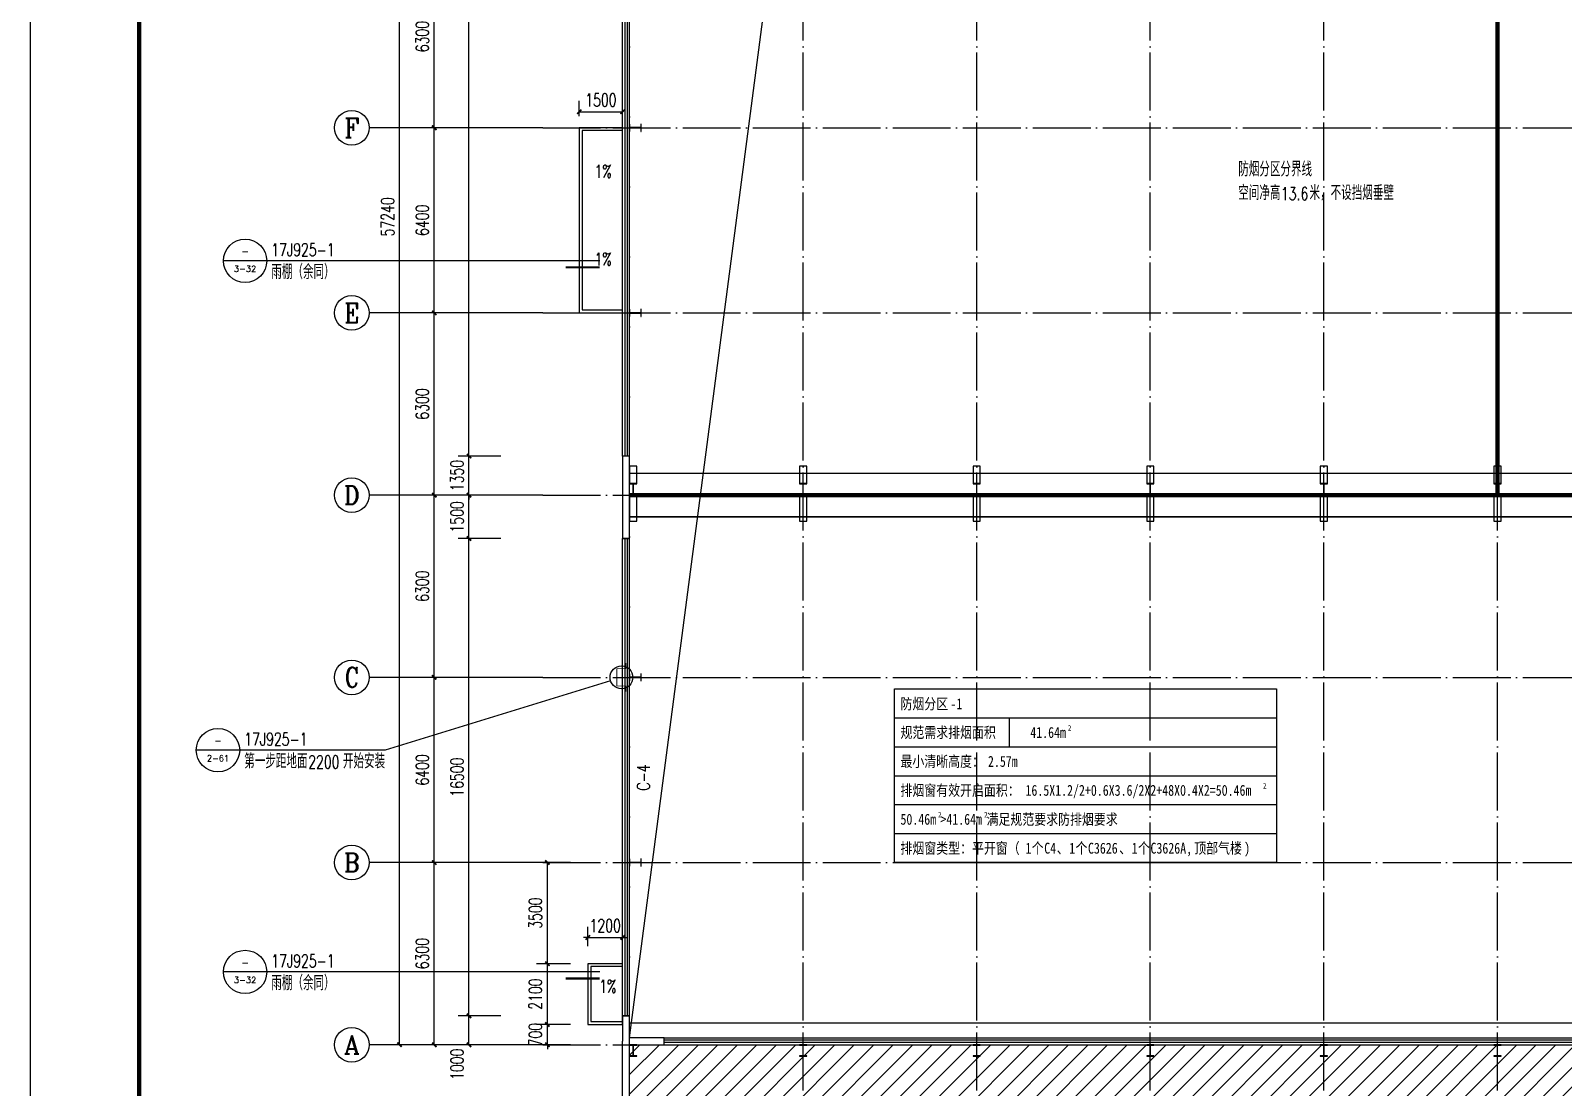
# Model space of a CAD drawing. Extents: x 1900113 to 2270874, y 17288394 to 17931430.
# Drawn here: x 2113224 to 2166201, y 17654681 to 17691209 of the extents above; entities that cross this region are included whole.
import ezdxf
from ezdxf.enums import TextEntityAlignment as Align

# ---------------------------------------------------------------- set-up
doc = ezdxf.new("R2010")
doc.units = 0
doc.header["$LTSCALE"] = 1000
doc.header["$MEASUREMENT"] = 0
doc.linetypes.add('DASH', pattern=[0.35, 0.25, -0.1])
doc.linetypes.add('DOTE', pattern=[2.42, 2, -0.2, 0.02, -0.2])
doc.layers.get('Defpoints').update_dxf_attribs({"color": 250})
for name, color, linetype in [('0 -  屋顶线', 150, 'Continuous'), ('AXIS_TEXT', 7, 'Continuous'), ('AXIS_内部', 151, 'Continuous'), ('AXIS_外部', 171, 'Continuous'), ('COLUMN', 2, 'Continuous'), ('DIM_IDEN', 171, 'Continuous'), ('DIM_LEAD', 145, 'Continuous'), ('DIM_SYMB', 165, 'Continuous'), ('DOTE', 1, 'DOTE'), ('PUB_TEXT', 7, 'Continuous'), ('PUB_WALL', 9, 'Continuous'), ('TK', 4, 'Continuous'), ('WALL-PARAPET', 6, 'Continuous'), ('WINDOW', 140, 'Continuous'), ('WINDOW_TEXT', 7, 'Continuous')]:
    doc.layers.add(name, color=color, linetype=linetype)
doc.styles.add('_TCH_AXIS', font='COMPLEX', dxfattribs={"bigfont": 'GBCBIG'})
doc.styles.add('_TCH_DIM', font='SIMPLEX', dxfattribs={"bigfont": 'GBCBIG'})
doc.styles.add('_TCH_DIM_T3', font='SIMPLEX', dxfattribs={"width": 0.705882, "bigfont": 'GBCBIG'})
doc.styles.add('_TCH_LABEL', font='COMPLEX', dxfattribs={"bigfont": 'GBCBIG'})
doc.styles.add('_TCH_WINDOW', font='SIMPLEX', dxfattribs={"height": 3.5, "bigfont": 'GBCBIG'})
doc.styles.add('COMPLEX', font='COMPLEX')
doc.styles.add('YAYA', font='', dxfattribs={"width": 0.8, "height": 1})
doc.styles.get('YAYA').set_extended_font_data('SimSun')
doc.dimstyles.new('_TCH_ARCH&&150', dxfattribs={"dimtxt": 446.25, "dimasz": 150, "dimexe": 375, "dimexo": 450, "dimgap": 189.375, "dimtad": 1, "dimdec": 0, "dimzin": 0, "dimdsep": 46, "dimtxsty": '_TCH_DIM_T3', "dimblk": 'ARCHTICK', "dimcen": 0.09, "dimclrt": 7, "dimazin": 2, "dimtfac": 1, "dimtdec": 0, "dimtix": 1, "dimtmove": 2, "dimatfit": 3, "dimfxl": 0, "dimtolj": 1, "dimtzin": 0, "dimarcsym": 0})

# ---------------------------------------------------------------- blocks, each defined once
blk = doc.blocks.new('A$C3ACC4A1C')
at = {"layer": 'COLUMN'}
h = blk.add_hatch(color=256, dxfattribs=at)
h.paths.add_polyline_path([(125, 400), (0, 400), (0, 388), (120, 388), (120, 200), (125, 200)])
h.paths.add_polyline_path([(250, 400), (125, 400), (125, 200), (130, 200), (130, 388), (250, 388)])
h.paths.add_polyline_path([(250, 12), (130, 12), (130, 200), (125, 200), (125, 0), (250, 0)])
h.paths.add_polyline_path([(125, 200), (120, 200), (120, 12), (0, 12), (0, 0), (125, 0)])
blk.add_lwpolyline([(0, 0), (0, 12), (120, 12), (120, 388), (0, 388), (0, 400), (250, 400), (250, 388), (130, 388), (130, 12), (250, 12), (250, 0)], close=True, dxfattribs=at)
blk = doc.blocks.new('GeYuanFrame_73583436', base_point=(20.09, 4.53))
at = {"layer": 'TK'}
blk.add_lwpolyline([(20.09, 4.53), (20.09, 598.53), (1071.09, 598.53), (1071.09, 4.53)], close=True, dxfattribs=at)
at = {"layer": 'TK', "const_width": 1}
blk.add_lwpolyline([(45.09, 588.53), (1061.09, 588.53), (1061.09, 14.53), (45.09, 14.53)], close=True, dxfattribs=at)
blk = doc.blocks.new('_ArchTick')
at = {"color": 0, "linetype": 'ByBlock', "const_width": 0.4}
blk.add_lwpolyline([(-0.5, -0.5), (0.5, 0.5)], dxfattribs=at)
blk = doc.blocks.new('*D212')
at = {"layer": 'AXIS_内部', "color": 0, "lineweight": -2}
for p, q in [((2131884, 17662453), (2130709, 17662453)), ((2131084, 17658953), (2131084, 17662453)), ((2131884, 17658953), (2130709, 17658953))]:
    blk.add_line(p, q, dxfattribs=at)
at = {"layer": 'Defpoints', "color": 0}
for p in [(2131084, 17662453), (2132334, 17662453), (2132334, 17658953)]:
    blk.add_point(p, dxfattribs=at)
at = {"layer": 'AXIS_内部', "color": 0, "lineweight": -2, "xscale": 150, "yscale": 150, "zscale": 150}
for p, rotation in [((2131084, 17662453), 90), ((2131084, 17658953), 270)]:
    blk.add_blockref('_ArchTick', p, dxfattribs=dict(at, rotation=rotation))
at = {"layer": 'AXIS_内部', "color": 7, "insert": (2130671, 17660703), "char_height": 446.2, "attachment_point": 5, "rotation": 90, "style": '_TCH_DIM_T3'}
blk.add_mtext('\\A1;3500', dxfattribs=at)
blk = doc.blocks.new('*D213')
at = {"layer": 'AXIS_内部', "color": 0, "lineweight": -2}
for p, q in [((2131884, 17658953), (2130709, 17658953)), ((2131084, 17656853), (2131084, 17658953)), ((2131884, 17656853), (2130709, 17656853))]:
    blk.add_line(p, q, dxfattribs=at)
at = {"layer": 'Defpoints', "color": 0}
for p in [(2131084, 17658953), (2132334, 17658953), (2132334, 17656853)]:
    blk.add_point(p, dxfattribs=at)
at = {"layer": 'AXIS_内部', "color": 0, "lineweight": -2, "xscale": 150, "yscale": 150, "zscale": 150}
for p, rotation in [((2131084, 17658953), 90), ((2131084, 17656853), 270)]:
    blk.add_blockref('_ArchTick', p, dxfattribs=dict(at, rotation=rotation))
at = {"layer": 'AXIS_内部', "color": 7, "insert": (2130671, 17657903), "char_height": 446.2, "attachment_point": 5, "rotation": 90, "style": '_TCH_DIM_T3'}
blk.add_mtext('\\A1;2100', dxfattribs=at)
blk = doc.blocks.new('*D214')
at = {"layer": 'AXIS_内部', "color": 0, "lineweight": -2}
for p, q in [((2131884, 17656853), (2130709, 17656853)), ((2131084, 17656853), (2131084, 17657003)), ((2131084, 17656153), (2131084, 17656853)), ((2131884, 17656153), (2130709, 17656153)), ((2131084, 17656153), (2131084, 17656003))]:
    blk.add_line(p, q, dxfattribs=at)
at = {"layer": 'Defpoints', "color": 0}
for p in [(2131084, 17656853), (2132334, 17656853), (2132334, 17656153)]:
    blk.add_point(p, dxfattribs=at)
at = {"layer": 'AXIS_内部', "color": 0, "lineweight": -2, "xscale": 150, "yscale": 150, "zscale": 150}
for p, rotation in [((2131084, 17656853), 270), ((2131084, 17656153), 90)]:
    blk.add_blockref('_ArchTick', p, dxfattribs=dict(at, rotation=rotation))
at = {"layer": 'AXIS_内部', "color": 7, "insert": (2130671, 17656503), "char_height": 446.2, "attachment_point": 5, "rotation": 90, "style": '_TCH_DIM_T3'}
blk.add_mtext('\\A1;700', dxfattribs=at)
blk = doc.blocks.new('*D215')
at = {"layer": 'AXIS_内部', "color": 0, "lineweight": -2}
for p, q in [((2132484, 17659559), (2132484, 17660234)), ((2133684, 17659559), (2133684, 17660234)), ((2132484, 17659859), (2132334, 17659859)), ((2132484, 17659859), (2133684, 17659859)), ((2133684, 17659859), (2133834, 17659859))]:
    blk.add_line(p, q, dxfattribs=at)
at = {"layer": 'Defpoints', "color": 0}
for p in [(2133684, 17659859), (2132484, 17659109), (2133684, 17659109)]:
    blk.add_point(p, dxfattribs=at)
at = {"layer": 'AXIS_内部', "color": 0, "lineweight": -2, "xscale": 150, "yscale": 150, "zscale": 150}
blk.add_blockref('_ArchTick', (2132484, 17659859), dxfattribs=at)
at = {"layer": 'AXIS_内部', "color": 0, "lineweight": -2, "xscale": 150, "yscale": 150, "zscale": 150, "rotation": 180}
blk.add_blockref('_ArchTick', (2133684, 17659859), dxfattribs=at)
at = {"layer": 'AXIS_内部', "color": 7, "insert": (2133084, 17660271), "char_height": 446.2, "attachment_point": 5, "style": '_TCH_DIM_T3'}
blk.add_mtext('\\A1;1200', dxfattribs=at)
blk = doc.blocks.new('*D220')
at = {"layer": 'AXIS_内部', "color": 0, "lineweight": -2}
for p, q in [((2132184, 17688253), (2132184, 17688778)), ((2133684, 17688253), (2133684, 17688778)), ((2132184, 17688403), (2133684, 17688403))]:
    blk.add_line(p, q, dxfattribs=at)
at = {"layer": 'Defpoints', "color": 0}
for p in [(2133684, 17688403), (2132184, 17687803), (2133684, 17687803)]:
    blk.add_point(p, dxfattribs=at)
at = {"layer": 'AXIS_内部', "color": 0, "lineweight": -2, "xscale": 150, "yscale": 150, "zscale": 150, "rotation": 180}
blk.add_blockref('_ArchTick', (2132184, 17688403), dxfattribs=at)
at = {"layer": 'AXIS_内部', "color": 0, "lineweight": -2, "xscale": 150, "yscale": 150, "zscale": 150}
blk.add_blockref('_ArchTick', (2133684, 17688403), dxfattribs=at)
at = {"layer": 'AXIS_内部', "color": 7, "insert": (2132934, 17688816), "char_height": 446.2, "attachment_point": 5, "style": '_TCH_DIM_T3'}
blk.add_mtext('\\A1;1500', dxfattribs=at)
blk = doc.blocks.new('*D221')
at = {"layer": 'AXIS_内部', "color": 0, "lineweight": -2}
for p, q in [((2129474, 17657153), (2127999, 17657153)), ((2128374, 17656153), (2128374, 17657153)), ((2129474, 17656153), (2127999, 17656153))]:
    blk.add_line(p, q, dxfattribs=at)
at = {"layer": 'Defpoints', "color": 0}
for p in [(2128374, 17657153), (2129924, 17657153), (2129924, 17656153)]:
    blk.add_point(p, dxfattribs=at)
at = {"layer": 'AXIS_内部', "color": 0, "lineweight": -2, "xscale": 150, "yscale": 150, "zscale": 150}
for p, rotation in [((2128374, 17657153), 90), ((2128374, 17656153), 270)]:
    blk.add_blockref('_ArchTick', p, dxfattribs=dict(at, rotation=rotation))
at = {"layer": 'AXIS_内部', "color": 7, "insert": (2127961, 17655478), "char_height": 446.2, "attachment_point": 5, "rotation": 90, "style": '_TCH_DIM_T3'}
blk.add_mtext('\\A1;1000', dxfattribs=at)
blk = doc.blocks.new('*D222')
at = {"layer": 'AXIS_内部', "color": 0, "lineweight": -2}
for p, q in [((2129474, 17673653), (2127999, 17673653)), ((2128374, 17657153), (2128374, 17673653)), ((2129474, 17657153), (2127999, 17657153))]:
    blk.add_line(p, q, dxfattribs=at)
at = {"layer": 'Defpoints', "color": 0}
for p in [(2128374, 17673653), (2129924, 17673653), (2129924, 17657153)]:
    blk.add_point(p, dxfattribs=at)
at = {"layer": 'AXIS_内部', "color": 0, "lineweight": -2, "xscale": 150, "yscale": 150, "zscale": 150}
for p, rotation in [((2128374, 17673653), 90), ((2128374, 17657153), 270)]:
    blk.add_blockref('_ArchTick', p, dxfattribs=dict(at, rotation=rotation))
at = {"layer": 'AXIS_内部', "color": 7, "insert": (2127961, 17665403), "char_height": 446.2, "attachment_point": 5, "rotation": 90, "style": '_TCH_DIM_T3'}
blk.add_mtext('\\A1;16500', dxfattribs=at)
blk = doc.blocks.new('*D223')
at = {"layer": 'AXIS_内部', "color": 0, "lineweight": -2}
for p, q in [((2129474, 17675153), (2127999, 17675153)), ((2128374, 17673653), (2128374, 17675153)), ((2129474, 17673653), (2127999, 17673653))]:
    blk.add_line(p, q, dxfattribs=at)
at = {"layer": 'Defpoints', "color": 0}
for p in [(2128374, 17675153), (2129924, 17675153), (2129924, 17673653)]:
    blk.add_point(p, dxfattribs=at)
at = {"layer": 'AXIS_内部', "color": 0, "lineweight": -2, "xscale": 150, "yscale": 150, "zscale": 150}
for p, rotation in [((2128374, 17675153), 90), ((2128374, 17673653), 270)]:
    blk.add_blockref('_ArchTick', p, dxfattribs=dict(at, rotation=rotation))
at = {"layer": 'AXIS_内部', "color": 7, "insert": (2127961, 17674403), "char_height": 446.2, "attachment_point": 5, "rotation": 90, "style": '_TCH_DIM_T3'}
blk.add_mtext('\\A1;1500', dxfattribs=at)
blk = doc.blocks.new('*D224')
at = {"layer": 'AXIS_内部', "color": 0, "lineweight": -2}
for p, q in [((2129474, 17676503), (2127999, 17676503)), ((2128374, 17676503), (2128374, 17676653)), ((2128374, 17675153), (2128374, 17676503)), ((2129474, 17675153), (2127999, 17675153)), ((2128374, 17675153), (2128374, 17675003))]:
    blk.add_line(p, q, dxfattribs=at)
at = {"layer": 'Defpoints', "color": 0}
for p in [(2128374, 17676503), (2129924, 17676503), (2129924, 17675153)]:
    blk.add_point(p, dxfattribs=at)
at = {"layer": 'AXIS_内部', "color": 0, "lineweight": -2, "xscale": 150, "yscale": 150, "zscale": 150}
for p, rotation in [((2128374, 17676503), 270), ((2128374, 17675153), 90)]:
    blk.add_blockref('_ArchTick', p, dxfattribs=dict(at, rotation=rotation))
at = {"layer": 'AXIS_内部', "color": 7, "insert": (2127961, 17675828), "char_height": 446.2, "attachment_point": 5, "rotation": 90, "style": '_TCH_DIM_T3'}
blk.add_mtext('\\A1;1350', dxfattribs=at)
blk = doc.blocks.new('*D225')
at = {"layer": 'AXIS_内部', "color": 0, "lineweight": -2}
for p, q in [((2129474, 17711953), (2127999, 17711953)), ((2128374, 17676503), (2128374, 17711953)), ((2129474, 17676503), (2127999, 17676503))]:
    blk.add_line(p, q, dxfattribs=at)
at = {"layer": 'Defpoints', "color": 0}
for p in [(2128374, 17711953), (2129924, 17711953), (2129924, 17676503)]:
    blk.add_point(p, dxfattribs=at)
at = {"layer": 'AXIS_内部', "color": 0, "lineweight": -2, "xscale": 150, "yscale": 150, "zscale": 150}
for p, rotation in [((2128374, 17711953), 90), ((2128374, 17676503), 270)]:
    blk.add_blockref('_ArchTick', p, dxfattribs=dict(at, rotation=rotation))
at = {"layer": 'AXIS_内部', "color": 7, "insert": (2127961, 17694228), "char_height": 446.2, "attachment_point": 5, "rotation": 90, "style": '_TCH_DIM_T3'}
blk.add_mtext('\\A1;35450', dxfattribs=at)
blk = doc.blocks.new('*D512')
at = {"layer": 'AXIS_外部', "color": 0, "lineweight": -2}
for p, q in [((2130474, 17662453), (2126799, 17662453)), ((2127174, 17656153), (2127174, 17662453)), ((2130474, 17656153), (2126799, 17656153))]:
    blk.add_line(p, q, dxfattribs=at)
at = {"layer": 'Defpoints', "color": 0}
for p in [(2127174, 17662453), (2130924, 17662453), (2130924, 17656153)]:
    blk.add_point(p, dxfattribs=at)
at = {"layer": 'AXIS_外部', "color": 0, "lineweight": -2, "xscale": 150, "yscale": 150, "zscale": 150}
for p, rotation in [((2127174, 17662453), 90), ((2127174, 17656153), 270)]:
    blk.add_blockref('_ArchTick', p, dxfattribs=dict(at, rotation=rotation))
at = {"layer": 'AXIS_外部', "color": 7, "insert": (2126761, 17659303), "char_height": 446.2, "attachment_point": 5, "rotation": 90, "style": '_TCH_DIM_T3'}
blk.add_mtext('\\A1;6300', dxfattribs=at)
blk = doc.blocks.new('*D513')
at = {"layer": 'AXIS_外部', "color": 0, "lineweight": -2}
for p, q in [((2130474, 17668853), (2126799, 17668853)), ((2127174, 17662453), (2127174, 17668853)), ((2130474, 17662453), (2126799, 17662453))]:
    blk.add_line(p, q, dxfattribs=at)
at = {"layer": 'Defpoints', "color": 0}
for p in [(2127174, 17668853), (2130924, 17668853), (2130924, 17662453)]:
    blk.add_point(p, dxfattribs=at)
at = {"layer": 'AXIS_外部', "color": 0, "lineweight": -2, "xscale": 150, "yscale": 150, "zscale": 150}
for p, rotation in [((2127174, 17668853), 90), ((2127174, 17662453), 270)]:
    blk.add_blockref('_ArchTick', p, dxfattribs=dict(at, rotation=rotation))
at = {"layer": 'AXIS_外部', "color": 7, "insert": (2126761, 17665653), "char_height": 446.2, "attachment_point": 5, "rotation": 90, "style": '_TCH_DIM_T3'}
blk.add_mtext('\\A1;6400', dxfattribs=at)
blk = doc.blocks.new('*D514')
at = {"layer": 'AXIS_外部', "color": 0, "lineweight": -2}
for p, q in [((2130474, 17675153), (2126799, 17675153)), ((2127174, 17668853), (2127174, 17675153)), ((2130474, 17668853), (2126799, 17668853))]:
    blk.add_line(p, q, dxfattribs=at)
at = {"layer": 'Defpoints', "color": 0}
for p in [(2127174, 17675153), (2130924, 17675153), (2130924, 17668853)]:
    blk.add_point(p, dxfattribs=at)
at = {"layer": 'AXIS_外部', "color": 0, "lineweight": -2, "xscale": 150, "yscale": 150, "zscale": 150}
for p, rotation in [((2127174, 17675153), 90), ((2127174, 17668853), 270)]:
    blk.add_blockref('_ArchTick', p, dxfattribs=dict(at, rotation=rotation))
at = {"layer": 'AXIS_外部', "color": 7, "insert": (2126761, 17672003), "char_height": 446.2, "attachment_point": 5, "rotation": 90, "style": '_TCH_DIM_T3'}
blk.add_mtext('\\A1;6300', dxfattribs=at)
blk = doc.blocks.new('*D515')
at = {"layer": 'AXIS_外部', "color": 0, "lineweight": -2}
for p, q in [((2130474, 17681453), (2126799, 17681453)), ((2127174, 17675153), (2127174, 17681453)), ((2130474, 17675153), (2126799, 17675153))]:
    blk.add_line(p, q, dxfattribs=at)
at = {"layer": 'Defpoints', "color": 0}
for p in [(2127174, 17681453), (2130924, 17681453), (2130924, 17675153)]:
    blk.add_point(p, dxfattribs=at)
at = {"layer": 'AXIS_外部', "color": 0, "lineweight": -2, "xscale": 150, "yscale": 150, "zscale": 150}
for p, rotation in [((2127174, 17681453), 90), ((2127174, 17675153), 270)]:
    blk.add_blockref('_ArchTick', p, dxfattribs=dict(at, rotation=rotation))
at = {"layer": 'AXIS_外部', "color": 7, "insert": (2126761, 17678303), "char_height": 446.2, "attachment_point": 5, "rotation": 90, "style": '_TCH_DIM_T3'}
blk.add_mtext('\\A1;6300', dxfattribs=at)
blk = doc.blocks.new('*D516')
at = {"layer": 'AXIS_外部', "color": 0, "lineweight": -2}
for p, q in [((2130474, 17687853), (2126799, 17687853)), ((2127174, 17681453), (2127174, 17687853)), ((2130474, 17681453), (2126799, 17681453))]:
    blk.add_line(p, q, dxfattribs=at)
at = {"layer": 'Defpoints', "color": 0}
for p in [(2127174, 17687853), (2130924, 17687853), (2130924, 17681453)]:
    blk.add_point(p, dxfattribs=at)
at = {"layer": 'AXIS_外部', "color": 0, "lineweight": -2, "xscale": 150, "yscale": 150, "zscale": 150}
for p, rotation in [((2127174, 17687853), 90), ((2127174, 17681453), 270)]:
    blk.add_blockref('_ArchTick', p, dxfattribs=dict(at, rotation=rotation))
at = {"layer": 'AXIS_外部', "color": 7, "insert": (2126761, 17684653), "char_height": 446.2, "attachment_point": 5, "rotation": 90, "style": '_TCH_DIM_T3'}
blk.add_mtext('\\A1;6400', dxfattribs=at)
blk = doc.blocks.new('*D517')
at = {"layer": 'AXIS_外部', "color": 0, "lineweight": -2}
for p, q in [((2130474, 17694153), (2126799, 17694153)), ((2127174, 17687853), (2127174, 17694153)), ((2130474, 17687853), (2126799, 17687853))]:
    blk.add_line(p, q, dxfattribs=at)
at = {"layer": 'Defpoints', "color": 0}
for p in [(2127174, 17694153), (2130924, 17694153), (2130924, 17687853)]:
    blk.add_point(p, dxfattribs=at)
at = {"layer": 'AXIS_外部', "color": 0, "lineweight": -2, "xscale": 150, "yscale": 150, "zscale": 150}
for p, rotation in [((2127174, 17694153), 90), ((2127174, 17687853), 270)]:
    blk.add_blockref('_ArchTick', p, dxfattribs=dict(at, rotation=rotation))
at = {"layer": 'AXIS_外部', "color": 7, "insert": (2126761, 17691003), "char_height": 446.2, "attachment_point": 5, "rotation": 90, "style": '_TCH_DIM_T3'}
blk.add_mtext('\\A1;6300', dxfattribs=at)
blk = doc.blocks.new('*D522')
at = {"layer": 'AXIS_外部', "color": 0, "lineweight": -2}
for p, q in [((2130474, 17713393), (2125599, 17713393)), ((2125974, 17656153), (2125974, 17713393)), ((2130474, 17656153), (2125599, 17656153))]:
    blk.add_line(p, q, dxfattribs=at)
at = {"layer": 'Defpoints', "color": 0}
for p in [(2125974, 17713393), (2130924, 17713393), (2130924, 17656153)]:
    blk.add_point(p, dxfattribs=at)
at = {"layer": 'AXIS_外部', "color": 0, "lineweight": -2, "xscale": 150, "yscale": 150, "zscale": 150}
for p, rotation in [((2125974, 17713393), 90), ((2125974, 17656153), 270)]:
    blk.add_blockref('_ArchTick', p, dxfattribs=dict(at, rotation=rotation))
at = {"layer": 'AXIS_外部', "color": 7, "insert": (2125561, 17684773), "char_height": 446.2, "attachment_point": 5, "rotation": 90, "style": '_TCH_DIM_T3'}
blk.add_mtext('\\A1;57240', dxfattribs=at)
blk = doc.blocks.new('$WINLIB2D$00000001')
for p, q in [((-0.5, 0.5), (0.5, 0.5)), ((-0.5, 0.5), (-0.5, -0.5)), ((0.5, -0.5), (0.5, 0.5)), ((0.5, 0.16667), (-0.5, 0.16667)), ((0.5, -0.16667), (-0.5, -0.16667)), ((-0.5, -0.5), (0.5, -0.5))]:
    blk.add_line(p, q)
blk = doc.blocks.new('_AXISO')
blk.add_circle((0, 0), 0.5)
at = {"layer": 'AXIS_TEXT', "style": 'COMPLEX', "width": 1.041667}
blk.add_attdef('A', text='', height=0.56, dxfattribs=at).set_placement((-0.25, -0.28), (0.25, -0.28), align=Align.FIT)

msp = doc.modelspace()

# ---------------------------------------------------------------- hatches: boundary and pattern name
h = msp.add_hatch()
h.set_pattern_fill('ANSI31', color=250, scale=300, style=0)
h.set_pattern_definition([(45, (53131.6, -1230649.84), (-336.759605, 336.759605), [])])
h.paths.add_polyline_path([(2241923.5, 17656153.4), (2133923.5, 17656153.4), (2133923.5, 17652153.4), (2187810, 17652153.4), (2187886.5, 17652363.4), (2187960.5, 17651943.4), (2188035, 17652153.4), (2241923.5, 17652153.4)])
h.paths.add_polyline_path([(2186716.3, 17653731.3), (2187472.4, 17653731.3), (2187472.4, 17654978.8), (2186716.3, 17654978.8)], flags=24)
h.paths.add_polyline_path([(2185343, 17653707.6), (2187144.5, 17653707.6), (2187144.5, 17655029.1), (2185343, 17655029.1)], flags=24)
h.paths.add_polyline_path([(2184334.6, 17653731.3), (2185771.2, 17653731.3), (2185771.2, 17654978.8), (2184334.6, 17654978.8)], flags=24)
h.paths.add_polyline_path([(2182956.5, 17653691.5), (2184767.5, 17653691.5), (2184767.5, 17655041.5), (2182956.5, 17655041.5)], flags=24)

# ---------------------------------------------------------------- linework, layer by layer
at = {"color": 156, "linetype": 'DASH', "ltscale": 2, "const_width": 150}
for points in [[(2163923.5, 17675153.4), (2163923.5, 17713153.4)], [(2133923.5, 17675153.4), (2241923.5, 17675153.4)]]:
    msp.add_lwpolyline(points, dxfattribs=at)
at = {"const_width": 30}
msp.add_lwpolyline([(2133803.5, 17668353.4), (2133803.5, 17668553.4), (2133483.5, 17668553.4), (2133483.5, 17669153.4), (2133803.5, 17669153.4), (2133803.5, 17669353.4)], dxfattribs=at)
at = {"layer": '0 -  屋顶线'}
for points in [[(2132183.5, 17687853.4), (2132183.5, 17681453.4), (2133683.5, 17681453.4), (2133683.5, 17687853.4)], [(2132283.5, 17687753.4), (2132283.5, 17681553.4), (2133683.5, 17681553.4), (2133683.5, 17687753.4)], [(2132483.5, 17658953.4), (2132483.5, 17656853.4), (2133683.5, 17656853.4), (2133683.5, 17658953.4)], [(2132583.5, 17658853.4), (2132583.5, 17656953.4), (2133683.5, 17656953.4), (2133683.5, 17658853.4)]]:
    msp.add_lwpolyline(points, close=True, dxfattribs=at)
at = {"layer": 'AXIS_外部'}
for p, q in [((2130923.5, 17687853.4), (2124923.5, 17687853.4)), ((2130923.5, 17681453.4), (2124923.5, 17681453.4)), ((2130923.5, 17675153.4), (2124923.5, 17675153.4)), ((2130923.5, 17668853.4), (2124923.5, 17668853.4)), ((2130923.5, 17662453.4), (2124923.5, 17662453.4)), ((2130923.5, 17656153.4), (2124923.5, 17656153.4))]:
    msp.add_line(p, q, dxfattribs=at)
at = {"layer": 'DIM_IDEN'}
for p, q in [((2121384.3, 17683253.4), (2119884.3, 17683253.4)), ((2124151.4, 17683253.4), (2121384.3, 17683253.4)), ((2132895.3, 17683253.4), (2124151.4, 17683253.4)), ((2133268.2, 17668737.5), (2125473.5, 17666336.4)), ((2120448.6, 17666336.4), (2118948.6, 17666336.4)), ((2125473.5, 17666336.4), (2120448.6, 17666336.4)), ((2121384.3, 17658670.9), (2119884.3, 17658670.9)), ((2124151.4, 17658670.9), (2121384.3, 17658670.9)), ((2132895.3, 17658670.9), (2124151.4, 17658670.9))]:
    msp.add_line(p, q, dxfattribs=at)
at = {"layer": 'DIM_IDEN', "const_width": 75}
for points in [[(2132895.3, 17683028.4), (2131711.7, 17683028.4)], [(2132895.3, 17658445.9), (2131711.7, 17658445.9)]]:
    msp.add_lwpolyline(points, dxfattribs=at)
at = {"layer": 'DIM_IDEN'}
for centre, radius in [((2120634.3, 17683253.4), 750), ((2133644.5, 17668853.4), 393.8), ((2119698.6, 17666336.4), 750), ((2120634.3, 17658670.9), 750)]:
    msp.add_circle(centre, radius, dxfattribs=at)
at = {"layer": 'DIM_LEAD'}
for p, q in [((2147050, 17667453.4), (2147050, 17666453.4)), ((2143087.5, 17666453.4), (2156286.3, 17666453.4)), ((2143087.5, 17665453.4), (2156286.3, 17665453.4)), ((2143087.5, 17664453.4), (2156286.3, 17664453.4)), ((2143087.5, 17663453.4), (2156286.3, 17663453.4)), ((2143087.5, 17662453.4), (2156286.3, 17662453.4)), ((2143087.5, 17662453.4), (2156286.3, 17662453.4))]:
    msp.add_line(p, q, dxfattribs=at)
for points in [[(2143087.5, 17668453.4), (2156286.3, 17668453.4), (2156286.3, 17662453.4), (2143087.5, 17662453.4)], [(2143087.5, 17667453.4), (2156286.3, 17667453.4), (2156286.3, 17662453.4), (2143087.5, 17662453.4)]]:
    msp.add_lwpolyline(points, close=True, dxfattribs=at)
at = {"layer": 'DIM_SYMB'}
for points in [[(2133568.8, 17685967.4, 0, 0, 0), (2132822.6, 17685967.4, 120, 0, 0), (2132372.6, 17685967.4, 0, 0, 0)], [(2154963.8, 17685984.5, 0, 0, 0), (2161787.1, 17685984.5, 0, 0, 0), (2163630, 17683842.5, 120, 0, 0), (2163923.5, 17683501.3, 0, 0, 0)], [(2133568.8, 17682929.7, 0, 0, 0), (2132822.6, 17682929.7, 120, 0, 0), (2132372.6, 17682929.7, 0, 0, 0)], [(2133466.3, 17657788.8, 0, 0, 0), (2133238.1, 17657788.8, 120, 0, 0), (2132788.1, 17657788.8, 0, 0, 0)]]:
    msp.add_lwpolyline(points, format="xyseb", dxfattribs=at)
at = {"layer": 'DOTE'}
for p, q in [((2133923.5, 17652153.4), (2133923.5, 17716153.4)), ((2139923.5, 17652153.4), (2139923.5, 17716153.4)), ((2145923.5, 17652153.4), (2145923.5, 17716153.4)), ((2151923.5, 17652153.4), (2151923.5, 17716153.4)), ((2157923.5, 17652153.4), (2157923.5, 17716153.4)), ((2163923.5, 17652153.4), (2163923.5, 17716153.4)), ((2130923.5, 17687853.4), (2244923.5, 17687853.4)), ((2130923.5, 17681453.4), (2244923.5, 17681453.4)), ((2130923.5, 17675153.4), (2244923.5, 17675153.4)), ((2130923.5, 17668853.4), (2244923.5, 17668853.4)), ((2130923.5, 17662453.4), (2244923.5, 17662453.4)), ((2130923.5, 17656153.4), (2244923.5, 17656153.4))]:
    msp.add_line(p, q, dxfattribs=at)
at = {"layer": 'PUB_WALL', "color": 2}
for points in [[(2133923.5, 17675553.4), (2134173.5, 17675553.4), (2134173.5, 17676153.4), (2133923.5, 17676153.4)], [(2139798.5, 17675553.4), (2140048.5, 17675553.4), (2140048.5, 17676153.4), (2139798.5, 17676153.4)], [(2145798.5, 17675553.4), (2146048.5, 17675553.4), (2146048.5, 17676153.4), (2145798.5, 17676153.4)], [(2151798.5, 17675553.4), (2152048.5, 17675553.4), (2152048.5, 17676153.4), (2151798.5, 17676153.4)], [(2157798.5, 17675553.4), (2158048.5, 17675553.4), (2158048.5, 17676153.4), (2157798.5, 17676153.4)], [(2163798.5, 17675553.4), (2164048.5, 17675553.4), (2164048.5, 17676153.4), (2163798.5, 17676153.4)], [(2133923.5, 17674253.4), (2134173.5, 17674253.4), (2134173.5, 17675153.4), (2133923.5, 17675153.4)], [(2139798.5, 17674253.4), (2140048.5, 17674253.4), (2140048.5, 17675153.4), (2139798.5, 17675153.4)], [(2145798.5, 17674253.4), (2146048.5, 17674253.4), (2146048.5, 17675153.4), (2145798.5, 17675153.4)], [(2151798.5, 17674253.4), (2152048.5, 17674253.4), (2152048.5, 17675153.4), (2151798.5, 17675153.4)], [(2157798.5, 17674253.4), (2158048.5, 17674253.4), (2158048.5, 17675153.4), (2157798.5, 17675153.4)], [(2163798.5, 17674253.4), (2164048.5, 17674253.4), (2164048.5, 17675153.4), (2163798.5, 17675153.4)]]:
    msp.add_lwpolyline(points, close=True, dxfattribs=at)
at = {"layer": 'WALL-PARAPET'}
for p, q in [((2133923.5, 17676503.4), (2133683.5, 17676503.4)), ((2133683.5, 17676503.4), (2133683.5, 17673653.4)), ((2133923.5, 17673653.4), (2133923.5, 17676503.4)), ((2133683.5, 17673653.4), (2133923.5, 17673653.4)), ((2133923.5, 17657153.4), (2133683.5, 17657153.4)), ((2133683.5, 17657153.4), (2133683.5, 17656273.4)), ((2133923.5, 17656393.4), (2133923.5, 17657153.4)), ((2133683.5, 17652153.4), (2133683.5, 17656273.4)), ((2135123.5, 17656393.4), (2133923.5, 17656393.4)), ((2135123.5, 17656153.4), (2135123.5, 17656393.4)), ((2133923.5, 17656153.4), (2135123.5, 17656153.4)), ((2133923.5, 17652153.4), (2133923.5, 17656153.4))]:
    msp.add_line(p, q, dxfattribs=at)
at = {"layer": 'WINDOW'}
msp.add_lwpolyline([(2133923.5, 17656393.4), (2140728.2, 17708431.4), (2241923.5, 17713147.4)], dxfattribs=at)
at = {"layer": 'WINDOW', "color": 0, "linetype": 'DASH', "ltscale": 4, "const_width": 50}
for points in [[(2133923.5, 17675903.4), (2241923.5, 17675903.4)], [(2133923.5, 17674403.4), (2241923.5, 17674403.4)], [(2133923.5, 17656903.4), (2241923.5, 17656903.4)]]:
    msp.add_lwpolyline(points, dxfattribs=at)

# ---------------------------------------------------------------- block references
at = {"xscale": 150, "yscale": 150, "zscale": 150}
msp.add_blockref('GeYuanFrame_73583436', (2113223.5, 17638637.9), dxfattribs=at)
at = {"layer": 'AXIS_外部'}
ref = msp.add_blockref('_AXISO', (2124323.5, 17687853.4), dxfattribs=dict(at, xscale=1200, yscale=1200, zscale=1200))
ref.add_attrib('A', 'F', dxfattribs={"layer": 'AXIS_TEXT', "height": 668.2, "style": '_TCH_AXIS'}).set_placement((2124069, 17687519.3), (2124578.1, 17687519.3), align=Align.FIT)
ref = msp.add_blockref('_AXISO', (2124323.5, 17681453.4), dxfattribs=dict(at, xscale=1200, yscale=1200, zscale=1200))
ref.add_attrib('A', 'E', dxfattribs={"layer": 'AXIS_TEXT', "height": 668.2, "style": '_TCH_AXIS'}).set_placement((2124069, 17681119.3), (2124578.1, 17681119.3), align=Align.FIT)
ref = msp.add_blockref('_AXISO', (2124323.5, 17675153.4), dxfattribs=dict(at, xscale=1200, yscale=1200, zscale=1200))
ref.add_attrib('A', 'D', dxfattribs={"layer": 'AXIS_TEXT', "height": 652.9, "style": '_TCH_AXIS'}).set_placement((2124059.2, 17674826.9), (2124587.8, 17674826.9), align=Align.FIT)
ref = msp.add_blockref('_AXISO', (2124323.5, 17668853.4), dxfattribs=dict(at, xscale=1200, yscale=1200, zscale=1200))
ref.add_attrib('A', 'C', dxfattribs={"layer": 'AXIS_TEXT', "height": 683.5, "style": '_TCH_AXIS'}).set_placement((2124079.4, 17668511.6), (2124567.6, 17668511.6), align=Align.FIT)
ref = msp.add_blockref('_AXISO', (2124323.5, 17662453.4), dxfattribs=dict(at, xscale=1200, yscale=1200, zscale=1200))
ref.add_attrib('A', 'B', dxfattribs={"layer": 'AXIS_TEXT', "height": 652.9, "style": '_TCH_AXIS'}).set_placement((2124059.2, 17662126.9), (2124587.8, 17662126.9), align=Align.FIT)
ref = msp.add_blockref('_AXISO', (2124323.5, 17656153.4), dxfattribs=dict(at, xscale=1200, yscale=1200, zscale=1200))
ref.add_attrib('A', 'A', dxfattribs={"layer": 'AXIS_TEXT', "height": 637.8, "style": '_TCH_AXIS'}).set_placement((2124050.2, 17655834.5), (2124596.8, 17655834.5), align=Align.FIT)
at = {"layer": 'COLUMN', "xscale": -1, "rotation": 270}
for p in [(2133923.5, 17687728.4), (2133923.5, 17681328.4), (2133923.5, 17668728.4), (2133923.5, 17662328.4)]:
    msp.add_blockref('A$C3ACC4A1C', p, dxfattribs=at)
at = {"layer": 'COLUMN', "xscale": -1}
for p in [(2134173.5, 17675153.4), (2140048.5, 17675153.4), (2146048.5, 17675153.4), (2152048.5, 17675153.4), (2158048.5, 17675153.4), (2164048.5, 17675153.4), (2134173.5, 17655753.4), (2140048.5, 17655753.4), (2146048.5, 17655753.4), (2152048.5, 17655753.4), (2158048.5, 17655753.4), (2164048.5, 17655753.4)]:
    msp.add_blockref('A$C3ACC4A1C', p, dxfattribs=at)
at = {"layer": 'WINDOW'}
ref = msp.add_blockref('$WINLIB2D$00000001', (2133803.5, 17694228.4), dxfattribs=dict(at, xscale=35449.99999847636, yscale=-240, zscale=35449.99999847636, rotation=90))
ref.add_attrib('A', 'C-3', (2133424.1, 17693770.9), dxfattribs={"layer": 'WINDOW_TEXT', "height": 446.25, "rotation": 90, "style": '_TCH_WINDOW', "width": 0.705882})
ref = msp.add_blockref('$WINLIB2D$00000001', (2133803.5, 17665403.4), dxfattribs=dict(at, xscale=16500.0000151284, yscale=240, zscale=16500.0000151284, rotation=90))
ref.add_attrib('A', 'C-4', (2134629.1, 17664938.4), dxfattribs={"layer": 'WINDOW_TEXT', "height": 446.25, "rotation": 90, "style": '_TCH_WINDOW', "width": 0.705882})
at = {"layer": 'WINDOW', "xscale": -105600.0000000044, "yscale": 240, "zscale": -105600.0000000044, "rotation": 180}
msp.add_blockref('$WINLIB2D$00000001', (2187923.5, 17656273.4), dxfattribs=at)

# ---------------------------------------------------------------- texts
at = {"layer": 'PUB_TEXT'}
for s, height, style, width, p in [('1%%%', 446.25, '_TCH_DIM', 0.705882, (2132715.7, 17686124.9)), ('13.6', 446.25, '_TCH_DIM', 0.705882, (2156438.3, 17685352.3)), ('17J925-1', 446.25, '_TCH_LABEL', 0.705882, (2121541.8, 17683410.9)), ('1%%%', 446.25, '_TCH_DIM', 0.705882, (2132715.7, 17683087.2)), ('防烟分区', 377.64, 'YAYA', 0.8, (2143288.3, 17667750.4)), ('-1', 377.64, 'YAYA', 0.8, (2145016.6, 17667750.4)), ('17J925-1', 446.25, '_TCH_LABEL', 0.705882, (2120606.1, 17666493.9)), ('规范需求排烟面积', 377.64, 'YAYA', 0.8, (2143288.3, 17666759.9)), ('41.64m', 377.64, 'YAYA', 0.8, (2147775.6, 17666759.9)), ('2', 188.8, 'YAYA', 0.8, (2149071.8, 17667009.9)), ('2200', 446.25, '_TCH_LABEL', 0.705882, (2122817.8, 17665704.1)), ('最小清晰高度：', 377.64, 'YAYA', 0.8, (2143288.3, 17665759.9)), ('2.57m', 377.64, 'YAYA', 0.8, (2146312.8, 17665759.9)), ('排烟窗有效开启面积：', 377.64, 'YAYA', 0.8, (2143288.3, 17664759.9)), ('16.5X1.2/2+0.6X3.6/2X2+48X0.4X2=50.46m', 377.637, 'YAYA', 0.8, (2147609, 17664759.9)), ('2', 188.8, 'YAYA', 0.8, (2155818.3, 17665009.9)), ('2', 188.8, 'YAYA', 0.8, (2144584.5, 17664009.9)), ('2', 188.8, 'YAYA', 0.8, (2146180.3, 17664009.9)), ('满足规范要求防排烟要求', 377.637, 'YAYA', 0.8, (2146263.8, 17663759.9)), ('50.46m', 377.64, 'YAYA', 0.8, (2143288.3, 17663759.9)), ('>41.64m', 377.64, 'YAYA', 0.8, (2144668, 17663759.9)), ('排烟窗类型：平开窗（', 377.64, 'YAYA', 0.8, (2143288.3, 17662759.9)), ('1', 377.6, 'YAYA', 0.8, (2147609, 17662759.9)), ('个', 377.6, 'YAYA', 0.8, (2147825, 17662759.9)), ('C4', 377.64, 'YAYA', 0.8, (2148257.1, 17662759.9)), ('1', 377.6, 'YAYA', 0.8, (2149121.2, 17662759.9)), ('个', 377.6, 'YAYA', 0.8, (2149337.2, 17662759.9)), ('C3626', 377.64, 'YAYA', 0.8, (2149769.3, 17662759.9)), ('1', 377.6, 'YAYA', 0.8, (2151281.5, 17662759.9)), ('个', 377.6, 'YAYA', 0.8, (2151497.6, 17662759.9)), ('C3626A,', 377.64, 'YAYA', 0.8, (2151929.6, 17662759.9)), ('顶部气楼', 377.64, 'YAYA', 0.8, (2153441.9, 17662759.9)), (')', 377.6, 'YAYA', 0.8, (2155170.2, 17662759.9)), ('、', 377.6, 'YAYA', 0.8, (2148689.1, 17662759.9)), ('、', 377.6, 'YAYA', 0.8, (2150849.5, 17662759.9)), ('17J925-1', 446.25, '_TCH_LABEL', 0.705882, (2121541.8, 17658828.4)), ('1%%%', 446.25, '_TCH_DIM', 0.705882, (2132872.2, 17657946.3))]:
    msp.add_text(s, height=height, dxfattribs=dict(at, style=style, width=width)).set_placement(p)
for s, style, p in [('防烟分区分界线', '_TCH_DIM', (2154963.8, 17686169.9)), ('空间净高', '_TCH_DIM', (2154963.8, 17685352.3)), ('米，不设挡烟垂壁', '_TCH_DIM', (2157428.3, 17685352.3)), ('雨棚（余同）', '_TCH_LABEL', (2121541.8, 17682621.1)), ('第一步距地面', '_TCH_LABEL', (2120606.1, 17665704.1)), ('开始安装', '_TCH_LABEL', (2124017.8, 17665704.1)), ('雨棚（余同）', '_TCH_LABEL', (2121541.8, 17658038.7))]:
    msp.add_text(s, height=506.38, dxfattribs=dict(at, style=style)).set_placement(p)
at = {"layer": 'PUB_TEXT', "style": '_TCH_LABEL', "width": 0.777778}
for p, p2 in [((2120503.8, 17683392.2), (2120764.8, 17683392.2)), ((2119568.1, 17666475.2), (2119829.1, 17666475.2)), ((2120503.8, 17658809.8), (2120764.8, 17658809.8))]:
    msp.add_text('-', height=391.5, dxfattribs=at).set_placement(p, p2, align=Align.FIT)
at = {"layer": 'PUB_TEXT', "style": '_TCH_LABEL'}
for s, height, p, p2 in [('3-32', 208.48, (2120247.1, 17682871.4), (2121021.4, 17682871.4)), ('2-61', 214.56, (2119315.5, 17665949.7), (2120081.8, 17665949.7)), ('3-32', 208.48, (2120247.1, 17658288.9), (2121021.4, 17658288.9))]:
    msp.add_text(s, height=height, dxfattribs=at).set_placement(p, p2, align=Align.FIT)

# ---------------------------------------------------------------- dimensions: what is measured, and where the dimension line sits
at = {"layer": 'AXIS_内部'}
for p1, p2, distance, picture, middle in [((2129923.5, 17676503.4), (2129923.5, 17711953.4), 1550, '*D225', (2127961, 17694228.4)), ((2132183.5, 17687803.4), (2133683.5, 17687803.4), 600, '*D220', (2132933.5, 17688815.9)), ((2129923.5, 17675153.4), (2129923.5, 17676503.4), 1550, '*D224', (2127961, 17675828.4)), ((2129923.5, 17673653.4), (2129923.5, 17675153.4), 1550, '*D223', (2127961, 17674403.4)), ((2129923.5, 17657153.4), (2129923.5, 17673653.4), 1550, '*D222', (2127961, 17665403.4)), ((2132333.5, 17658953.4), (2132333.5, 17662453.4), 1250, '*D212', (2130671, 17660703.4)), ((2132483.5, 17659108.6), (2133683.5, 17659108.6), 750, '*D215', (2133083.5, 17660271.1)), ((2132333.5, 17656853.4), (2132333.5, 17658953.4), 1250, '*D213', (2130671, 17657903.4)), ((2132333.5, 17656153.4), (2132333.5, 17656853.4), 1250, '*D214', (2130671, 17656503.4))]:
    dim = msp.add_aligned_dim(p1=p1, p2=p2, distance=distance, dimstyle='_TCH_ARCH&&150', dxfattribs=at)
    dim.commit()
    dim.dimension.update_dxf_attribs({"geometry": picture, "text_midpoint": middle})
dim = msp.add_linear_dim(base=(2128373.5, 17657153.4), p1=(2129923.5, 17656153.4), p2=(2129923.5, 17657153.4), angle=90, dimstyle='_TCH_ARCH&&150', dxfattribs=at)
dim.commit()
dim.dimension.update_dxf_attribs({"geometry": '*D221', "text_midpoint": (2127961, 17655478.4), "dimtype": 129})
at = {"layer": 'AXIS_外部'}
for p1, p2, distance, picture, middle in [((2130923.5, 17656153.4), (2130923.5, 17713393.4), 4950, '*D522', (2125561, 17684773.4)), ((2130923.5, 17687853.4), (2130923.5, 17694153.4), 3750, '*D517', (2126761, 17691003.4)), ((2130923.5, 17681453.4), (2130923.5, 17687853.4), 3750, '*D516', (2126761, 17684653.4)), ((2130923.5, 17675153.4), (2130923.5, 17681453.4), 3750, '*D515', (2126761, 17678303.4)), ((2130923.5, 17668853.4), (2130923.5, 17675153.4), 3750, '*D514', (2126761, 17672003.4)), ((2130923.5, 17662453.4), (2130923.5, 17668853.4), 3750, '*D513', (2126761, 17665653.4)), ((2130923.5, 17656153.4), (2130923.5, 17662453.4), 3750, '*D512', (2126761, 17659303.4))]:
    dim = msp.add_aligned_dim(p1=p1, p2=p2, distance=distance, dimstyle='_TCH_ARCH&&150', dxfattribs=at)
    dim.commit()
    dim.dimension.update_dxf_attribs({"geometry": picture, "text_midpoint": middle})

doc.saveas('drawing.dxf')
